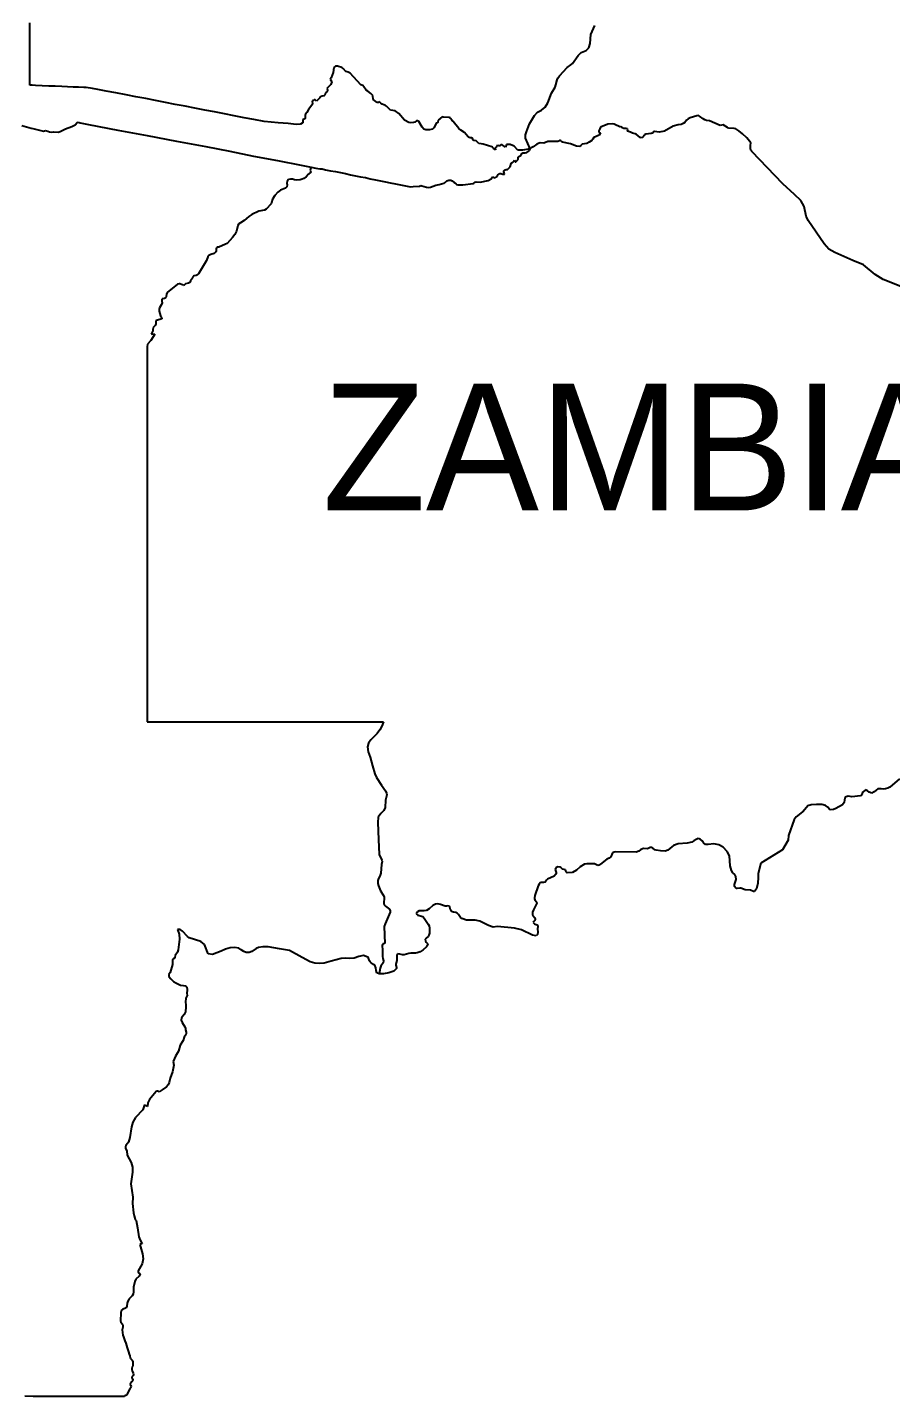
# Model space of a CAD drawing. Header units: metres. Extents: x 0 to 1325, y -1 to 773.
# Drawn here: x 739.62 to 766.83, y 413.27 to 456.41 of the extents above; entities that cross this region are included whole.
import ezdxf
from ezdxf.enums import TextEntityAlignment as Align

# ---------------------------------------------------------------- set-up
doc = ezdxf.new("R2010")
doc.units = ezdxf.units.M

msp = doc.modelspace()

# ---------------------------------------------------------------- linework, layer by layer
at = {"layer": 'SCORE'}
for points in [[(739.7, 456.408), (739.7, 456.558)], [(739.7, 456.248), (739.7, 456.408)], [(739.7, 456.098), (739.7, 456.248)], [(739.7, 455.938), (739.7, 456.098)], [(757.36, 455.908), (757.38, 456.188)], [(757.38, 456.188), (757.51, 456.468)], [(739.7, 455.778), (739.7, 455.938)], [(739.7, 455.628), (739.7, 455.778)], [(739.7, 455.468), (739.7, 455.628)], [(756.98, 455.528), (757.08, 455.618)], [(757.08, 455.618), (757.23, 455.688)], [(757.23, 455.688), (757.32, 455.768)], [(757.32, 455.768), (757.36, 455.908)], [(739.7, 455.318), (739.7, 455.468)], [(739.7, 455.158), (739.7, 455.318)], [(749.33, 455.188), (749.28, 455.148)], [(749.4, 455.188), (749.33, 455.188)], [(749.53, 455.148), (749.4, 455.188)], [(756.63, 455.148), (756.75, 455.228)], [(756.75, 455.228), (756.8, 455.278)], [(756.8, 455.278), (756.98, 455.528)], [(739.7, 455.008), (739.7, 455.158)], [(739.7, 454.848), (739.7, 455.008)], [(739.7, 454.698), (739.7, 454.848)], [(749.2, 454.828), (749.16, 454.778)], [(749.16, 454.778), (749.22, 454.698)], [(749.26, 454.988), (749.2, 454.828)], [(749.28, 455.148), (749.26, 454.988)], [(749.54, 455.138), (749.53, 455.148)], [(749.57, 455.118), (749.54, 455.138)], [(749.66, 455.018), (749.57, 455.118)], [(749.73, 454.998), (749.66, 455.018)], [(749.79, 454.968), (749.73, 454.998)], [(750.13, 454.598), (749.79, 454.968)], [(756.28, 454.598), (756.32, 454.758)], [(756.32, 454.758), (756.34, 454.818)], [(756.34, 454.818), (756.39, 454.888)], [(756.39, 454.888), (756.63, 455.148)], [(739.7, 454.588), (739.7, 454.698)], [(739.77, 454.588), (739.7, 454.588)], [(739.88, 454.578), (739.77, 454.588)], [(740.09, 454.568), (739.88, 454.578)], [(740.3, 454.558), (740.09, 454.568)], [(740.5, 454.558), (740.3, 454.558)], [(740.71, 454.548), (740.5, 454.558)], [(740.88, 454.538), (740.71, 454.548)], [(741.06, 454.528), (740.88, 454.538)], [(741.23, 454.528), (741.06, 454.528)], [(741.4, 454.518), (741.23, 454.528)], [(741.47, 454.518), (741.4, 454.518)], [(741.54, 454.508), (741.47, 454.518)], [(741.61, 454.498), (741.54, 454.508)], [(741.67, 454.488), (741.61, 454.498)], [(741.73, 454.478), (741.67, 454.488)], [(741.79, 454.468), (741.73, 454.478)], [(742.1, 454.408), (741.79, 454.468)], [(742.41, 454.348), (742.1, 454.408)], [(742.73, 454.288), (742.41, 454.348)], [(749.01, 454.318), (749, 454.278)], [(749.03, 454.358), (749.01, 454.318)], [(749.07, 454.388), (749.03, 454.358)], [(749.18, 454.618), (749.06, 454.488)], [(749.06, 454.488), (749.09, 454.428)], [(749.09, 454.428), (749.07, 454.388)], [(749.22, 454.698), (749.18, 454.618)], [(750.19, 454.578), (750.13, 454.598)], [(750.23, 454.538), (750.19, 454.578)], [(750.3, 454.438), (750.23, 454.538)], [(750.35, 454.398), (750.3, 454.438)], [(750.45, 454.328), (750.35, 454.398)], [(750.51, 454.268), (750.45, 454.328)], [(756.02, 454.038), (756.14, 454.338)], [(756.14, 454.338), (756.26, 454.528)], [(756.26, 454.528), (756.28, 454.598)], [(743.04, 454.228), (742.73, 454.288)], [(743.35, 454.168), (743.04, 454.228)], [(743.66, 454.108), (743.35, 454.168)], [(743.97, 454.048), (743.66, 454.108)], [(744.28, 453.988), (743.97, 454.048)], [(744.59, 453.928), (744.28, 453.988)], [(744.9, 453.868), (744.59, 453.928)], [(748.59, 453.958), (748.48, 453.828)], [(748.61, 453.998), (748.59, 453.958)], [(748.61, 454.098), (748.6, 454.078)], [(748.6, 454.078), (748.61, 454.018)], [(748.63, 454.108), (748.61, 454.098)], [(748.61, 454.018), (748.61, 453.998)], [(748.66, 454.128), (748.63, 454.108)], [(748.69, 454.128), (748.66, 454.128)], [(748.73, 454.088), (748.69, 454.128)], [(748.79, 454.138), (748.73, 454.088)], [(748.84, 454.198), (748.79, 454.138)], [(748.86, 454.228), (748.84, 454.198)], [(748.91, 454.248), (748.86, 454.228)], [(748.96, 454.258), (748.91, 454.248)], [(749, 454.278), (748.96, 454.258)], [(750.52, 454.138), (750.51, 454.268)], [(750.65, 454.048), (750.52, 454.138)], [(750.67, 454.048), (750.65, 454.048)], [(750.69, 454.048), (750.67, 454.048)], [(750.71, 454.058), (750.69, 454.048)], [(750.73, 454.068), (750.71, 454.058)], [(750.74, 454.048), (750.73, 454.068)], [(750.76, 454.028), (750.74, 454.048)], [(750.8, 453.998), (750.76, 454.028)], [(750.91, 453.948), (750.8, 453.998)], [(750.94, 453.928), (750.91, 453.948)], [(751.04, 453.828), (750.94, 453.928)], [(755.83, 453.808), (755.94, 453.898)], [(755.94, 453.898), (756.02, 454.038)], [(745.21, 453.808), (744.9, 453.868)], [(745.52, 453.748), (745.21, 453.808)], [(745.83, 453.688), (745.52, 453.748)], [(746.14, 453.628), (745.83, 453.688)], [(746.45, 453.568), (746.14, 453.628)], [(746.76, 453.508), (746.45, 453.568)], [(747.08, 453.448), (746.76, 453.508)], [(748.32, 453.518), (748.3, 453.488)], [(748.3, 453.488), (748.3, 453.438)], [(748.34, 453.518), (748.32, 453.518)], [(748.37, 453.528), (748.34, 453.518)], [(748.38, 453.538), (748.37, 453.528)], [(748.39, 453.678), (748.38, 453.658)], [(748.38, 453.658), (748.38, 453.628)], [(748.38, 453.628), (748.38, 453.538)], [(748.43, 453.728), (748.39, 453.678)], [(748.48, 453.828), (748.43, 453.728)], [(751.07, 453.808), (751.04, 453.828)], [(751.21, 453.788), (751.07, 453.808)], [(751.33, 453.698), (751.21, 453.788)], [(751.51, 453.488), (751.33, 453.698)], [(751.64, 453.418), (751.51, 453.488)], [(751.89, 453.468), (751.83, 453.428)], [(751.92, 453.468), (751.89, 453.468)], [(751.96, 453.448), (751.92, 453.468)], [(752.57, 453.488), (752.56, 453.428)], [(752.69, 453.598), (752.57, 453.488)], [(752.74, 453.588), (752.69, 453.598)], [(752.91, 453.578), (752.74, 453.588)], [(752.95, 453.568), (752.91, 453.578)], [(752.96, 453.538), (752.95, 453.568)], [(753.01, 453.478), (752.96, 453.538)], [(753.02, 453.458), (753.01, 453.478)], [(753.04, 453.448), (753.02, 453.458)], [(755.45, 453.378), (755.6, 453.638)], [(755.6, 453.638), (755.7, 453.738)], [(755.7, 453.738), (755.83, 453.808)], [(760.4, 453.488), (760.34, 453.418)], [(760.45, 453.528), (760.4, 453.488)], [(760.51, 453.558), (760.45, 453.528)], [(760.72, 453.628), (760.51, 453.558)], [(760.77, 453.638), (760.72, 453.628)], [(760.81, 453.618), (760.77, 453.638)], [(760.92, 453.528), (760.81, 453.618)], [(760.97, 453.498), (760.92, 453.528)], [(761.03, 453.478), (760.97, 453.498)], [(761.12, 453.468), (761.03, 453.478)], [(761.46, 453.318), (761.12, 453.468)], [(739.45, 453.318), (739.74, 453.238)], [(739.74, 453.238), (739.79, 453.228)], [(739.79, 453.228), (740.13, 453.138)], [(740.13, 453.138), (740.19, 453.168)], [(740.19, 453.168), (740.26, 453.148)], [(740.26, 453.148), (740.32, 453.118)], [(740.32, 453.118), (740.39, 453.108)], [(740.39, 453.108), (740.44, 453.118)], [(740.44, 453.118), (740.59, 453.108)], [(740.59, 453.108), (740.65, 453.128)], [(740.65, 453.128), (740.82, 453.218)], [(740.82, 453.218), (741.02, 453.288)], [(741.02, 453.288), (741.13, 453.338)], [(741.13, 453.338), (741.19, 453.418)], [(741.19, 453.418), (741.22, 453.428)], [(741.22, 453.428), (741.28, 453.408)], [(741.28, 453.408), (741.55, 453.358)], [(741.55, 453.358), (742.47, 453.178)], [(742.47, 453.178), (743.4, 453.008)], [(747.52, 453.408), (747.08, 453.448)], [(747.84, 453.388), (747.52, 453.408)], [(748.09, 453.358), (747.84, 453.388)], [(748.23, 453.368), (748.09, 453.358)], [(748.28, 453.398), (748.23, 453.368)], [(748.3, 453.408), (748.28, 453.398)], [(748.3, 453.438), (748.3, 453.408)], [(751.71, 453.408), (751.64, 453.418)], [(751.79, 453.418), (751.71, 453.408)], [(751.83, 453.428), (751.79, 453.418)], [(752.06, 453.268), (751.96, 453.448)], [(752.12, 453.208), (752.06, 453.268)], [(752.18, 453.188), (752.12, 453.208)], [(752.3, 453.188), (752.18, 453.188)], [(752.39, 453.208), (752.3, 453.188)], [(752.43, 453.248), (752.39, 453.208)], [(752.49, 453.368), (752.43, 453.248)], [(752.52, 453.398), (752.49, 453.368)], [(752.55, 453.408), (752.52, 453.398)], [(752.56, 453.428), (752.55, 453.408)], [(753.22, 453.228), (753.04, 453.448)], [(753.28, 453.178), (753.22, 453.228)], [(753.4, 453.098), (753.28, 453.178)], [(753.5, 452.978), (753.4, 453.098)], [(755.32, 453.028), (755.35, 453.118)], [(755.32, 452.918), (755.32, 453.028)], [(755.35, 453.118), (755.45, 453.378)], [(757.66, 453.218), (757.63, 453.158)], [(757.63, 453.158), (757.63, 453.108)], [(757.63, 453.108), (757.69, 453.088)], [(757.69, 453.088), (757.64, 453.018)], [(757.69, 453.268), (757.66, 453.218)], [(757.92, 453.368), (757.69, 453.268)], [(758.07, 453.378), (757.92, 453.368)], [(758.12, 453.368), (758.07, 453.378)], [(758.32, 453.268), (758.12, 453.368)], [(758.34, 453.288), (758.32, 453.268)], [(758.37, 453.248), (758.34, 453.288)], [(758.42, 453.228), (758.37, 453.248)], [(758.49, 453.228), (758.42, 453.228)], [(758.54, 453.218), (758.49, 453.228)], [(758.55, 453.198), (758.54, 453.218)], [(758.54, 453.148), (758.55, 453.198)], [(758.54, 453.138), (758.54, 453.148)], [(758.57, 453.128), (758.54, 453.138)], [(758.63, 453.108), (758.57, 453.128)], [(758.69, 453.078), (758.63, 453.108)], [(758.78, 453.058), (758.69, 453.078)], [(758.81, 453.048), (758.78, 453.058)], [(758.94, 452.948), (758.81, 453.048)], [(759.07, 453.028), (759.06, 453.008)], [(759.11, 453.048), (759.07, 453.028)], [(759.28, 453.068), (759.11, 453.048)], [(759.31, 453.078), (759.28, 453.068)], [(759.34, 453.098), (759.31, 453.078)], [(759.37, 453.128), (759.34, 453.098)], [(759.39, 453.128), (759.37, 453.128)], [(759.53, 453.108), (759.39, 453.128)], [(759.7, 453.138), (759.53, 453.108)], [(759.98, 453.298), (759.7, 453.138)], [(760.13, 453.338), (759.98, 453.298)], [(760.23, 453.358), (760.13, 453.338)], [(760.29, 453.388), (760.23, 453.358)], [(760.34, 453.418), (760.29, 453.388)], [(761.55, 453.338), (761.46, 453.318)], [(761.69, 453.258), (761.55, 453.338)], [(761.72, 453.238), (761.69, 453.258)], [(761.9, 453.228), (761.72, 453.238)], [(761.95, 453.218), (761.9, 453.228)], [(762.05, 453.158), (761.95, 453.218)], [(762.16, 453.058), (762.05, 453.158)], [(762.3, 452.928), (762.16, 453.058)], [(743.4, 453.008), (744.32, 452.828)], [(744.32, 452.828), (745.24, 452.658)], [(745.24, 452.658), (746, 452.508)], [(753.52, 452.958), (753.5, 452.978)], [(753.55, 452.948), (753.52, 452.958)], [(753.58, 452.928), (753.55, 452.948)], [(753.62, 452.928), (753.58, 452.928)], [(753.65, 452.918), (753.62, 452.928)], [(753.67, 452.858), (753.65, 452.918)], [(753.69, 452.848), (753.67, 452.858)], [(753.77, 452.838), (753.69, 452.848)], [(753.85, 452.758), (753.77, 452.838)], [(753.92, 452.748), (753.85, 452.758)], [(753.99, 452.738), (753.92, 452.748)], [(754.26, 452.648), (753.99, 452.738)], [(754.28, 452.638), (754.26, 452.648)], [(754.31, 452.608), (754.28, 452.638)], [(754.32, 452.588), (754.31, 452.608)], [(754.4, 452.638), (754.36, 452.618)], [(754.36, 452.618), (754.38, 452.558)], [(754.42, 452.678), (754.4, 452.638)], [(754.45, 452.688), (754.42, 452.678)], [(754.51, 452.668), (754.45, 452.688)], [(754.54, 452.708), (754.51, 452.668)], [(754.59, 452.708), (754.54, 452.708)], [(754.69, 452.638), (754.59, 452.708)], [(754.72, 452.718), (754.69, 452.638)], [(754.84, 452.718), (754.72, 452.718)], [(754.96, 452.668), (754.84, 452.718)], [(755.08, 452.548), (754.96, 452.668)], [(755.47, 452.588), (755.32, 452.918)], [(755.5, 452.618), (755.47, 452.588)], [(755.56, 452.648), (755.5, 452.618)], [(755.68, 452.738), (755.56, 452.648)], [(755.75, 452.768), (755.68, 452.738)], [(755.78, 452.778), (755.75, 452.768)], [(755.9, 452.768), (755.78, 452.778)], [(756.02, 452.818), (755.9, 452.768)], [(756.06, 452.818), (756.02, 452.818)], [(756.34, 452.818), (756.06, 452.818)], [(756.36, 452.828), (756.34, 452.818)], [(756.39, 452.848), (756.36, 452.828)], [(756.41, 452.848), (756.39, 452.848)], [(756.44, 452.838), (756.41, 452.848)], [(756.47, 452.808), (756.44, 452.838)], [(756.49, 452.798), (756.47, 452.808)], [(756.74, 452.748), (756.49, 452.798)], [(756.93, 452.668), (756.74, 452.748)], [(757.02, 452.658), (756.93, 452.668)], [(757.07, 452.688), (757.02, 452.658)], [(757.11, 452.728), (757.07, 452.688)], [(757.25, 452.758), (757.11, 452.728)], [(757.33, 452.798), (757.25, 452.758)], [(757.41, 452.848), (757.33, 452.798)], [(757.44, 452.888), (757.41, 452.848)], [(757.47, 452.948), (757.44, 452.888)], [(757.64, 453.018), (757.47, 452.948)], [(758.97, 452.928), (758.94, 452.948)], [(759.01, 452.938), (758.97, 452.928)], [(759.03, 452.968), (759.01, 452.938)], [(759.06, 453.008), (759.03, 452.968)], [(762.42, 452.778), (762.3, 452.928)], [(762.41, 452.688), (762.42, 452.778)], [(762.41, 452.588), (762.41, 452.688)], [(746, 452.508), (746.75, 452.358)], [(746.75, 452.358), (747.5, 452.218)], [(747.5, 452.218), (748.25, 452.068)], [(754.34, 452.568), (754.32, 452.588)], [(754.38, 452.558), (754.34, 452.568)], [(754.91, 452.158), (754.94, 452.178)], [(754.94, 452.178), (754.96, 452.198)], [(754.96, 452.198), (754.97, 452.228)], [(754.97, 452.228), (755, 452.178)], [(755, 452.178), (755.02, 452.178)], [(755.02, 452.178), (755.08, 452.238)], [(755.23, 452.548), (755.08, 452.548)], [(755.08, 452.238), (755.09, 452.258)], [(755.09, 452.328), (755.11, 452.348)], [(755.09, 452.308), (755.09, 452.328)], [(755.09, 452.258), (755.09, 452.308)], [(755.11, 452.348), (755.15, 452.368)], [(755.15, 452.368), (755.17, 452.378)], [(755.17, 452.378), (755.22, 452.448)], [(755.22, 452.448), (755.24, 452.458)], [(755.47, 452.588), (755.23, 452.548)], [(755.24, 452.458), (755.31, 452.458)], [(755.31, 452.458), (755.36, 452.468)], [(755.36, 452.468), (755.41, 452.498)], [(755.41, 452.498), (755.45, 452.538)], [(755.45, 452.538), (755.47, 452.588)], [(762.42, 452.548), (762.41, 452.588)], [(762.45, 452.498), (762.42, 452.548)], [(763.43, 451.488), (762.45, 452.498)], [(748.25, 452.068), (748.56, 452.008)], [(748.48, 451.788), (748.41, 451.708)], [(748.56, 451.858), (748.48, 451.788)], [(748.54, 451.958), (748.53, 451.908)], [(748.53, 451.908), (748.56, 451.858)], [(748.56, 452.008), (748.54, 451.958)], [(748.56, 452.008), (748.71, 451.978)], [(748.71, 451.978), (748.84, 451.958)], [(748.84, 451.958), (748.91, 451.958)], [(748.91, 451.958), (749.02, 451.928)], [(749.02, 451.928), (749.17, 451.898)], [(749.17, 451.898), (749.33, 451.868)], [(749.33, 451.868), (749.49, 451.838)], [(749.49, 451.838), (749.65, 451.808)], [(749.65, 451.808), (749.8, 451.768)], [(749.8, 451.768), (749.96, 451.738)], [(749.96, 451.738), (750.12, 451.708)], [(754.41, 451.708), (754.45, 451.768)], [(754.45, 451.768), (754.51, 451.808)], [(754.51, 451.808), (754.54, 451.808)], [(754.54, 451.808), (754.61, 451.788)], [(754.61, 451.788), (754.65, 451.778)], [(754.64, 451.888), (754.66, 451.918)], [(754.64, 451.858), (754.64, 451.888)], [(754.66, 451.798), (754.64, 451.858)], [(754.65, 451.778), (754.66, 451.798)], [(754.66, 451.918), (754.68, 451.928)], [(754.68, 451.928), (754.71, 451.938)], [(754.71, 451.938), (754.75, 451.938)], [(754.75, 451.938), (754.76, 451.948)], [(754.76, 451.948), (754.83, 452.008)], [(754.83, 452.008), (754.84, 452.018)], [(754.84, 452.018), (754.87, 452.128)], [(754.87, 452.128), (754.88, 452.148)], [(754.88, 452.148), (754.91, 452.158)], [(747.76, 451.348), (747.6, 451.288)], [(747.8, 451.388), (747.76, 451.348)], [(747.81, 451.568), (747.8, 451.508)], [(747.8, 451.508), (747.81, 451.448)], [(747.81, 451.448), (747.8, 451.388)], [(747.85, 451.618), (747.81, 451.568)], [(747.91, 451.628), (747.85, 451.618)], [(747.98, 451.628), (747.91, 451.628)], [(748.04, 451.608), (747.98, 451.628)], [(748.1, 451.598), (748.04, 451.608)], [(748.22, 451.608), (748.1, 451.598)], [(748.28, 451.628), (748.22, 451.608)], [(748.33, 451.648), (748.28, 451.628)], [(748.41, 451.708), (748.33, 451.648)], [(750.12, 451.708), (750.28, 451.678)], [(750.28, 451.678), (750.43, 451.638)], [(750.43, 451.638), (750.59, 451.608)], [(750.59, 451.608), (750.75, 451.578)], [(750.75, 451.578), (750.91, 451.548)], [(750.91, 451.548), (751.06, 451.518)], [(751.06, 451.518), (751.22, 451.478)], [(751.22, 451.478), (751.38, 451.448)], [(751.38, 451.448), (751.54, 451.418)], [(751.54, 451.418), (751.64, 451.398)], [(751.64, 451.398), (751.71, 451.388)], [(751.71, 451.388), (751.78, 451.398)], [(751.78, 451.398), (751.98, 451.408)], [(751.98, 451.408), (752.02, 451.428)], [(752.02, 451.428), (752.05, 451.418)], [(752.05, 451.418), (752.2, 451.378)], [(752.2, 451.378), (752.26, 451.368)], [(752.26, 451.368), (752.33, 451.378)], [(752.33, 451.378), (752.49, 451.438)], [(752.49, 451.438), (752.6, 451.458)], [(752.6, 451.458), (752.67, 451.488)], [(752.67, 451.488), (752.76, 451.508)], [(752.76, 451.508), (752.79, 451.528)], [(752.79, 451.528), (752.81, 451.548)], [(752.81, 451.548), (752.84, 451.578)], [(752.84, 451.578), (752.9, 451.598)], [(752.9, 451.598), (752.94, 451.598)], [(752.94, 451.598), (752.97, 451.598)], [(752.97, 451.598), (753.01, 451.578)], [(753.01, 451.578), (753.07, 451.528)], [(753.07, 451.528), (753.11, 451.508)], [(753.11, 451.508), (753.13, 451.488)], [(753.13, 451.488), (753.15, 451.458)], [(753.15, 451.458), (753.19, 451.448)], [(753.19, 451.448), (753.35, 451.448)], [(753.35, 451.448), (753.67, 451.498)], [(753.67, 451.498), (753.69, 451.508)], [(753.69, 451.508), (753.7, 451.518)], [(753.7, 451.518), (753.73, 451.538)], [(753.73, 451.538), (753.77, 451.548)], [(753.77, 451.548), (753.89, 451.538)], [(753.89, 451.538), (754.14, 451.588)], [(754.14, 451.588), (754.24, 451.638)], [(754.24, 451.638), (754.28, 451.708)], [(754.28, 451.708), (754.36, 451.668)], [(754.36, 451.668), (754.4, 451.698)], [(754.4, 451.698), (754.41, 451.708)], [(763.8, 451.148), (763.43, 451.488)], [(747.32, 450.898), (747.3, 450.858)], [(747.35, 450.998), (747.32, 450.898)], [(747.42, 451.118), (747.35, 450.998)], [(747.51, 451.218), (747.42, 451.118)], [(747.6, 451.288), (747.51, 451.218)], [(764, 450.958), (763.8, 451.148)], [(764.1, 450.768), (764, 450.958)], [(746.6, 450.458), (746.45, 450.328)], [(746.7, 450.518), (746.6, 450.458)], [(746.92, 450.618), (746.7, 450.518)], [(747.09, 450.658), (746.92, 450.618)], [(747.15, 450.688), (747.09, 450.658)], [(747.3, 450.858), (747.15, 450.688)], [(764.17, 450.468), (764.1, 450.768)], [(764.23, 450.328), (764.17, 450.468)], [(746.25, 450.168), (746.21, 449.988)], [(746.29, 450.218), (746.25, 450.168)], [(746.34, 450.258), (746.29, 450.218)], [(746.45, 450.328), (746.34, 450.258)], [(764.74, 449.588), (764.23, 450.328)], [(745.87, 449.578), (745.65, 449.488)], [(745.92, 449.608), (745.87, 449.578)], [(746.09, 449.788), (745.92, 449.608)], [(746.16, 449.888), (746.09, 449.788)], [(746.21, 449.988), (746.16, 449.888)], [(764.88, 449.428), (764.74, 449.588)], [(745.31, 449.178), (745.27, 449.068)], [(745.34, 449.228), (745.31, 449.178)], [(745.4, 449.258), (745.34, 449.228)], [(745.51, 449.288), (745.4, 449.258)], [(745.56, 449.338), (745.51, 449.288)], [(745.57, 449.368), (745.56, 449.338)], [(745.58, 449.468), (745.57, 449.438)], [(745.57, 449.438), (745.57, 449.368)], [(745.6, 449.488), (745.58, 449.468)], [(745.65, 449.488), (745.6, 449.488)], [(765.07, 449.318), (764.88, 449.428)], [(765.64, 449.068), (765.07, 449.318)], [(745.27, 449.068), (745.01, 448.648)], [(765.97, 448.928), (765.64, 449.068)], [(766.34, 448.628), (765.97, 448.928)], [(744.35, 448.318), (744.03, 448.058)], [(744.4, 448.328), (744.35, 448.318)], [(744.43, 448.328), (744.4, 448.328)], [(744.48, 448.308), (744.43, 448.328)], [(744.52, 448.298), (744.48, 448.308)], [(744.53, 448.288), (744.52, 448.298)], [(744.54, 448.278), (744.53, 448.288)], [(744.56, 448.288), (744.54, 448.278)], [(744.59, 448.318), (744.56, 448.288)], [(744.6, 448.328), (744.59, 448.318)], [(744.7, 448.348), (744.6, 448.328)], [(744.74, 448.378), (744.7, 448.348)], [(744.76, 448.428), (744.74, 448.378)], [(744.82, 448.508), (744.76, 448.428)], [(744.84, 448.558), (744.82, 448.508)], [(744.86, 448.578), (744.84, 448.558)], [(744.88, 448.588), (744.86, 448.578)], [(744.94, 448.598), (744.88, 448.588)], [(744.98, 448.618), (744.94, 448.598)], [(745.01, 448.648), (744.98, 448.618)], [(766.59, 448.468), (766.34, 448.628)], [(767.92, 447.948), (766.59, 448.468)], [(743.87, 447.858), (743.86, 447.828)], [(743.94, 447.868), (743.87, 447.858)], [(743.98, 447.888), (743.94, 447.868)], [(744, 447.938), (743.98, 447.888)], [(744.01, 448.008), (744, 447.938)], [(744.03, 448.058), (744.01, 448.008)], [(743.78, 447.578), (743.77, 447.528)], [(743.77, 447.528), (743.77, 447.468)], [(743.77, 447.468), (743.79, 447.398)], [(743.85, 447.678), (743.78, 447.578)], [(743.87, 447.738), (743.85, 447.678)], [(743.86, 447.828), (743.86, 447.788)], [(743.86, 447.788), (743.87, 447.738)], [(743.65, 447.018), (743.61, 446.978)], [(743.66, 447.038), (743.65, 447.018)], [(743.67, 447.068), (743.66, 447.038)], [(743.68, 447.178), (743.67, 447.158)], [(743.67, 447.158), (743.67, 447.068)], [(743.8, 447.208), (743.68, 447.178)], [(743.79, 447.398), (743.82, 447.328)], [(743.86, 447.228), (743.8, 447.208)], [(743.82, 447.328), (743.85, 447.278)], [(743.85, 447.278), (743.86, 447.228)], [(743.64, 446.748), (743.51, 446.548)], [(743.55, 446.808), (743.52, 446.748)], [(743.52, 446.748), (743.55, 446.758)], [(743.57, 446.848), (743.55, 446.808)], [(743.55, 446.758), (743.64, 446.748)], [(743.59, 446.958), (743.57, 446.898)], [(743.57, 446.898), (743.57, 446.848)], [(743.61, 446.978), (743.59, 446.958)], [(743.41, 446.428), (743.4, 446.348)], [(743.4, 446.348), (743.4, 446.278)], [(743.4, 446.278), (743.4, 446.058)], [(743.51, 446.548), (743.41, 446.428)], [(743.4, 446.058), (743.4, 445.818)], [(743.4, 445.818), (743.4, 445.808)], [(743.4, 445.808), (743.4, 445.638)], [(743.4, 445.638), (743.4, 445.248)], [(743.4, 445.248), (743.4, 444.868)], [(743.4, 444.868), (743.4, 444.478)], [(743.4, 444.478), (743.4, 444.098)], [(743.4, 444.098), (743.4, 443.928)], [(743.4, 443.928), (743.4, 443.818)], [(743.4, 443.818), (743.4, 443.738)], [(743.4, 443.738), (743.4, 443.588)], [(743.4, 443.588), (743.4, 443.018)], [(743.4, 443.018), (743.4, 442.448)], [(743.4, 442.448), (743.4, 441.878)], [(743.4, 441.878), (743.4, 441.318)], [(743.4, 441.318), (743.4, 440.748)], [(743.4, 440.748), (743.4, 440.178)], [(743.4, 440.178), (743.4, 439.618)], [(743.4, 439.618), (743.4, 439.048)], [(743.4, 439.048), (743.4, 438.488)], [(743.4, 438.488), (743.4, 437.918)], [(743.4, 437.918), (743.4, 437.358)], [(743.4, 437.358), (743.4, 437.128)], [(743.4, 437.128), (743.4, 436.788)], [(743.4, 436.788), (743.4, 436.228)], [(743.4, 436.228), (743.4, 435.658)], [(743.4, 435.658), (743.4, 435.098)], [(743.4, 435.098), (743.4, 434.528)], [(743.4, 434.528), (743.86, 434.528)], [(743.86, 434.528), (744.31, 434.528)], [(744.31, 434.528), (744.77, 434.528)], [(744.77, 434.528), (745.23, 434.528)], [(745.23, 434.528), (745.69, 434.528)], [(745.69, 434.528), (746.14, 434.528)], [(746.14, 434.528), (746.6, 434.528)], [(746.6, 434.528), (747.06, 434.528)], [(747.06, 434.528), (747.51, 434.528)], [(747.51, 434.528), (747.97, 434.528)], [(747.97, 434.528), (748.43, 434.528)], [(748.43, 434.528), (748.89, 434.528)], [(748.89, 434.528), (749.34, 434.528)], [(749.34, 434.528), (749.8, 434.528)], [(749.8, 434.528), (750.26, 434.528)], [(750.26, 434.528), (750.72, 434.528)], [(750.72, 434.528), (750.84, 434.528)], [(750.84, 434.528), (750.79, 434.398)], [(750.65, 434.168), (750.45, 433.968)], [(750.73, 434.278), (750.65, 434.168)], [(750.79, 434.398), (750.73, 434.278)], [(750.37, 433.858), (750.34, 433.738)], [(750.34, 433.738), (750.36, 433.588)], [(750.45, 433.968), (750.37, 433.858)], [(750.36, 433.588), (750.43, 433.418)], [(750.43, 433.418), (750.5, 433.148)], [(750.5, 433.148), (750.57, 432.888)], [(750.57, 432.888), (750.62, 432.778)], [(750.62, 432.778), (750.78, 432.538)], [(750.78, 432.538), (750.91, 432.358)], [(750.91, 432.358), (750.94, 432.288)], [(765.95, 432.318), (765.93, 432.288)], [(766.04, 432.388), (765.95, 432.318)], [(766.09, 432.368), (766.04, 432.388)], [(766.15, 432.318), (766.09, 432.368)], [(766.24, 432.288), (766.15, 432.318)], [(766.31, 432.328), (766.24, 432.288)], [(766.37, 432.378), (766.31, 432.328)], [(766.43, 432.418), (766.37, 432.378)], [(766.53, 432.418), (766.43, 432.418)], [(766.6, 432.408), (766.53, 432.418)], [(766.67, 432.418), (766.6, 432.408)], [(766.74, 432.438), (766.67, 432.418)], [(766.81, 432.468), (766.74, 432.438)], [(767.11, 432.738), (766.81, 432.468)], [(750.91, 432.058), (750.9, 431.828)], [(750.95, 432.228), (750.91, 432.058)], [(750.94, 432.288), (750.95, 432.228)], [(764.22, 431.888), (764.07, 431.708)], [(764.33, 431.918), (764.22, 431.888)], [(764.49, 431.928), (764.33, 431.918)], [(764.66, 431.928), (764.49, 431.928)], [(764.78, 431.898), (764.66, 431.928)], [(764.85, 431.838), (764.78, 431.898)], [(765.31, 431.918), (765.1, 431.798)], [(765.37, 431.988), (765.31, 431.918)], [(765.38, 432.078), (765.37, 431.988)], [(765.4, 432.158), (765.38, 432.078)], [(765.49, 432.188), (765.4, 432.158)], [(765.55, 432.178), (765.49, 432.188)], [(765.61, 432.168), (765.55, 432.178)], [(765.88, 432.198), (765.61, 432.168)], [(765.91, 432.218), (765.88, 432.198)], [(765.93, 432.248), (765.91, 432.218)], [(765.93, 432.288), (765.93, 432.248)], [(750.68, 431.528), (750.67, 431.358)], [(750.76, 431.638), (750.68, 431.528)], [(750.86, 431.738), (750.76, 431.638)], [(750.9, 431.828), (750.86, 431.738)], [(763.79, 431.458), (763.61, 430.948)], [(763.85, 431.538), (763.79, 431.458)], [(764.05, 431.698), (763.85, 431.538)], [(764.07, 431.708), (764.05, 431.698)], [(764.89, 431.788), (764.85, 431.838)], [(764.94, 431.758), (764.89, 431.788)], [(765.03, 431.768), (764.94, 431.758)], [(765.1, 431.798), (765.03, 431.768)], [(750.67, 431.358), (750.69, 430.828)], [(750.69, 430.828), (750.71, 430.348)], [(759.93, 430.588), (759.87, 430.538)], [(759.99, 430.638), (759.93, 430.588)], [(760.13, 430.688), (759.99, 430.638)], [(760.42, 430.708), (760.13, 430.688)], [(760.56, 430.738), (760.42, 430.708)], [(760.63, 430.778), (760.56, 430.738)], [(760.7, 430.828), (760.63, 430.778)], [(760.76, 430.858), (760.7, 430.828)], [(760.83, 430.838), (760.76, 430.858)], [(760.89, 430.778), (760.83, 430.838)], [(760.93, 430.718), (760.89, 430.778)], [(760.99, 430.668), (760.93, 430.718)], [(761.08, 430.668), (760.99, 430.668)], [(761.26, 430.688), (761.08, 430.668)], [(761.41, 430.658), (761.26, 430.688)], [(761.55, 430.578), (761.41, 430.658)], [(763.6, 430.798), (763.42, 430.498)], [(763.61, 430.948), (763.6, 430.798)], [(750.71, 430.348), (750.79, 430.168)], [(750.79, 430.168), (750.8, 430.128)], [(757.88, 430.208), (757.68, 430.048)], [(757.96, 430.238), (757.88, 430.208)], [(758.01, 430.278), (757.96, 430.238)], [(758.06, 430.398), (758.01, 430.278)], [(758.12, 430.428), (758.06, 430.398)], [(758.17, 430.438), (758.12, 430.428)], [(758.81, 430.428), (758.17, 430.438)], [(758.89, 430.458), (758.81, 430.428)], [(758.96, 430.508), (758.89, 430.458)], [(759.04, 430.538), (758.96, 430.508)], [(759.17, 430.528), (759.04, 430.538)], [(759.25, 430.568), (759.17, 430.528)], [(759.29, 430.568), (759.25, 430.568)], [(759.33, 430.548), (759.29, 430.568)], [(759.4, 430.498), (759.33, 430.548)], [(759.44, 430.488), (759.4, 430.498)], [(759.58, 430.468), (759.44, 430.488)], [(759.72, 430.458), (759.58, 430.468)], [(759.81, 430.488), (759.72, 430.458)], [(759.87, 430.538), (759.81, 430.488)], [(761.68, 430.448), (761.55, 430.578)], [(761.75, 430.308), (761.68, 430.448)], [(761.77, 429.998), (761.75, 430.308)], [(763.42, 430.498), (762.74, 430.078)], [(750.76, 429.758), (750.73, 429.668)], [(750.78, 430.038), (750.76, 429.758)], [(750.8, 430.128), (750.78, 430.038)], [(756.28, 429.728), (756.22, 429.668)], [(756.28, 429.928), (756.26, 429.878)], [(756.26, 429.878), (756.29, 429.788)], [(756.34, 429.958), (756.28, 429.928)], [(756.29, 429.748), (756.28, 429.728)], [(756.29, 429.788), (756.29, 429.768)], [(756.29, 429.768), (756.29, 429.748)], [(756.41, 429.948), (756.34, 429.958)], [(756.44, 429.938), (756.41, 429.948)], [(756.47, 429.908), (756.44, 429.938)], [(756.49, 429.888), (756.47, 429.908)], [(756.54, 429.878), (756.49, 429.888)], [(756.58, 429.868), (756.54, 429.878)], [(756.59, 429.838), (756.58, 429.868)], [(756.6, 429.798), (756.59, 429.838)], [(756.63, 429.768), (756.6, 429.798)], [(756.8, 429.778), (756.63, 429.768)], [(756.93, 429.858), (756.8, 429.778)], [(757.04, 429.958), (756.93, 429.858)], [(757.18, 430.048), (757.04, 429.958)], [(757.25, 430.058), (757.18, 430.048)], [(757.46, 430.058), (757.25, 430.058)], [(757.5, 430.058), (757.46, 430.058)], [(757.58, 430.018), (757.5, 430.058)], [(757.6, 430.008), (757.58, 430.018)], [(757.64, 430.018), (757.6, 430.008)], [(757.66, 430.028), (757.64, 430.018)], [(757.68, 430.048), (757.66, 430.028)], [(761.81, 429.848), (761.77, 429.998)], [(761.86, 429.768), (761.81, 429.848)], [(761.92, 429.718), (761.86, 429.768)], [(762.74, 430.078), (762.65, 429.748)], [(762.65, 429.748), (762.66, 429.628)], [(750.69, 429.598), (750.67, 429.528)], [(750.67, 429.528), (750.67, 429.438)], [(750.67, 429.438), (750.69, 429.358)], [(750.73, 429.668), (750.69, 429.598)], [(750.69, 429.358), (750.75, 429.208)], [(755.72, 429.358), (755.62, 429.058)], [(755.75, 429.418), (755.72, 429.358)], [(755.78, 429.458), (755.75, 429.418)], [(755.81, 429.468), (755.78, 429.458)], [(755.84, 429.468), (755.81, 429.468)], [(755.89, 429.468), (755.84, 429.468)], [(755.94, 429.478), (755.89, 429.468)], [(755.96, 429.508), (755.94, 429.478)], [(755.98, 429.538), (755.96, 429.508)], [(756.01, 429.568), (755.98, 429.538)], [(756.22, 429.668), (756.01, 429.568)], [(761.91, 429.408), (761.96, 429.558)], [(761.91, 429.338), (761.91, 429.408)], [(761.96, 429.278), (761.91, 429.338)], [(761.95, 429.658), (761.92, 429.718)], [(761.96, 429.558), (761.95, 429.658)], [(762.64, 429.448), (762.6, 429.268)], [(762.66, 429.628), (762.64, 429.448)], [(750.75, 429.208), (750.85, 429.058)], [(750.85, 429.058), (750.87, 429.008)], [(750.87, 428.948), (750.86, 428.858)], [(750.87, 429.008), (750.87, 428.948)], [(755.62, 429.058), (755.61, 428.988)], [(755.61, 428.988), (755.61, 428.958)], [(755.61, 428.958), (755.62, 428.918)], [(755.62, 428.918), (755.67, 428.858)], [(761.99, 429.278), (761.96, 429.278)], [(762.08, 429.288), (761.99, 429.278)], [(762.11, 429.288), (762.08, 429.288)], [(762.25, 429.238), (762.11, 429.288)], [(762.41, 429.228), (762.25, 429.238)], [(762.51, 429.188), (762.41, 429.228)], [(762.54, 429.188), (762.51, 429.188)], [(762.6, 429.268), (762.54, 429.188)], [(750.86, 428.858), (750.86, 428.818)], [(750.86, 428.818), (750.87, 428.768)], [(750.87, 428.768), (750.91, 428.718)], [(751.06, 428.528), (750.9, 428.168)], [(750.91, 428.718), (751.03, 428.628)], [(751.03, 428.628), (751.06, 428.578)], [(751.06, 428.578), (751.06, 428.528)], [(751.92, 428.548), (751.88, 428.478)], [(751.88, 428.478), (751.93, 428.438)], [(751.97, 428.578), (751.92, 428.548)], [(751.93, 428.438), (752.08, 428.398)], [(752.13, 428.578), (751.97, 428.578)], [(752.2, 428.588), (752.13, 428.578)], [(752.28, 428.638), (752.2, 428.588)], [(752.4, 428.748), (752.28, 428.638)], [(752.48, 428.788), (752.4, 428.748)], [(752.56, 428.798), (752.48, 428.788)], [(752.64, 428.778), (752.56, 428.798)], [(752.79, 428.718), (752.64, 428.778)], [(752.83, 428.718), (752.79, 428.718)], [(752.87, 428.728), (752.83, 428.718)], [(752.91, 428.718), (752.87, 428.728)], [(752.94, 428.688), (752.91, 428.718)], [(752.95, 428.648), (752.94, 428.688)], [(752.96, 428.608), (752.95, 428.648)], [(752.98, 428.578), (752.96, 428.608)], [(753.02, 428.548), (752.98, 428.578)], [(753.05, 428.538), (753.02, 428.548)], [(753.13, 428.518), (753.05, 428.538)], [(753.17, 428.498), (753.13, 428.518)], [(753.21, 428.458), (753.17, 428.498)], [(753.27, 428.368), (753.21, 428.458)], [(755.57, 428.608), (755.54, 428.538)], [(755.54, 428.538), (755.54, 428.448)], [(755.54, 428.448), (755.57, 428.408)], [(755.65, 428.758), (755.57, 428.608)], [(755.68, 428.818), (755.65, 428.758)], [(755.67, 428.858), (755.68, 428.818)], [(750.9, 428.168), (750.87, 428.078)], [(750.87, 428.078), (750.89, 427.548)], [(752.08, 428.398), (752.13, 428.348)], [(752.13, 428.348), (752.25, 428.158)], [(752.25, 428.158), (752.28, 428.098)], [(752.28, 428.098), (752.29, 428.028)], [(752.29, 428.028), (752.3, 427.948)], [(753.31, 428.338), (753.27, 428.368)], [(753.46, 428.278), (753.31, 428.338)], [(753.73, 428.278), (753.46, 428.278)], [(753.88, 428.248), (753.73, 428.278)], [(754.15, 428.108), (753.88, 428.248)], [(754.3, 428.058), (754.15, 428.108)], [(754.44, 428.078), (754.3, 428.058)], [(754.97, 428.028), (754.44, 428.078)], [(755.19, 427.978), (754.97, 428.028)], [(755.58, 428.238), (755.56, 428.208)], [(755.56, 428.208), (755.6, 428.168)], [(755.57, 428.408), (755.61, 428.368)], [(755.62, 428.268), (755.58, 428.238)], [(755.6, 428.168), (755.68, 428.138)], [(755.61, 428.368), (755.64, 428.298)], [(755.64, 428.298), (755.62, 428.268)], [(755.68, 428.138), (755.71, 428.118)], [(755.71, 428.078), (755.7, 428.008)], [(755.7, 428.008), (755.71, 427.908)], [(755.71, 428.118), (755.71, 428.078)], [(744.44, 427.988), (744.35, 427.988)], [(744.35, 427.988), (744.4, 427.838)], [(744.41, 427.678), (744.37, 427.348)], [(744.4, 427.838), (744.41, 427.678)], [(744.51, 427.938), (744.44, 427.988)], [(744.67, 427.768), (744.51, 427.938)], [(744.72, 427.728), (744.67, 427.768)], [(745.09, 427.608), (744.72, 427.728)], [(745.2, 427.518), (745.09, 427.608)], [(752.19, 427.718), (752.16, 427.678)], [(752.16, 427.678), (752.17, 427.618)], [(752.17, 427.618), (752.19, 427.588)], [(752.25, 427.768), (752.19, 427.718)], [(752.19, 427.588), (752.23, 427.548)], [(752.27, 427.808), (752.25, 427.768)], [(752.29, 427.868), (752.27, 427.808)], [(752.3, 427.948), (752.29, 427.868)], [(755.54, 427.808), (755.19, 427.978)], [(755.66, 427.788), (755.54, 427.808)], [(755.7, 427.828), (755.66, 427.788)], [(755.71, 427.908), (755.7, 427.828)], [(744.28, 427.168), (744.27, 427.108)], [(744.35, 427.278), (744.28, 427.168)], [(744.37, 427.348), (744.35, 427.278)], [(745.32, 427.218), (745.2, 427.518)], [(745.45, 427.198), (745.32, 427.218)], [(745.73, 427.308), (745.45, 427.198)], [(745.87, 427.368), (745.73, 427.308)], [(746.01, 427.408), (745.87, 427.368)], [(746.15, 427.418), (746.01, 427.408)], [(746.28, 427.398), (746.15, 427.418)], [(746.36, 427.348), (746.28, 427.398)], [(746.44, 427.298), (746.36, 427.348)], [(746.52, 427.258), (746.44, 427.298)], [(746.61, 427.258), (746.52, 427.258)], [(746.69, 427.298), (746.61, 427.258)], [(746.83, 427.388), (746.69, 427.298)], [(746.9, 427.418), (746.83, 427.388)], [(747.04, 427.438), (746.9, 427.418)], [(747.21, 427.438), (747.04, 427.438)], [(747.57, 427.378), (747.21, 427.438)], [(747.88, 427.328), (747.57, 427.378)], [(748.28, 427.108), (747.88, 427.328)], [(750.07, 427.138), (749.92, 427.088)], [(750.22, 427.168), (750.07, 427.138)], [(750.35, 427.118), (750.22, 427.168)], [(750.82, 427.538), (750.8, 427.488)], [(750.8, 427.488), (750.81, 427.338)], [(750.81, 427.338), (750.81, 427.138)], [(750.81, 427.138), (750.82, 427.068)], [(750.89, 427.548), (750.82, 427.538)], [(751.29, 427.218), (751.27, 427.178)], [(751.27, 427.178), (751.27, 427.048)], [(751.36, 427.208), (751.29, 427.218)], [(751.44, 427.188), (751.36, 427.208)], [(751.5, 427.188), (751.44, 427.188)], [(751.64, 427.228), (751.5, 427.188)], [(751.71, 427.238), (751.64, 427.228)], [(751.85, 427.238), (751.71, 427.238)], [(751.91, 427.248), (751.85, 427.238)], [(752, 427.288), (751.91, 427.248)], [(752.1, 427.348), (752, 427.288)], [(752.2, 427.438), (752.1, 427.348)], [(752.24, 427.508), (752.2, 427.438)], [(752.23, 427.548), (752.24, 427.508)], [(744.19, 426.888), (744.12, 426.628)], [(744.21, 427.048), (744.19, 427.028)], [(744.19, 427.028), (744.19, 426.888)], [(744.26, 427.088), (744.21, 427.048)], [(744.27, 427.108), (744.26, 427.088)], [(748.53, 426.968), (748.28, 427.108)], [(748.68, 426.928), (748.53, 426.968)], [(748.83, 426.918), (748.68, 426.928)], [(748.97, 426.928), (748.83, 426.918)], [(749.2, 426.988), (748.97, 426.928)], [(749.51, 427.078), (749.2, 426.988)], [(749.64, 427.088), (749.51, 427.078)], [(749.78, 427.078), (749.64, 427.088)], [(749.92, 427.088), (749.78, 427.078)], [(750.37, 427.088), (750.35, 427.118)], [(750.4, 426.998), (750.37, 427.088)], [(750.42, 426.968), (750.4, 426.998)], [(750.46, 426.938), (750.42, 426.968)], [(750.53, 426.888), (750.46, 426.938)], [(750.57, 426.858), (750.53, 426.888)], [(750.6, 426.778), (750.57, 426.858)], [(750.61, 426.698), (750.6, 426.778)], [(750.74, 426.768), (750.71, 426.588)], [(750.76, 426.828), (750.74, 426.768)], [(750.83, 426.938), (750.76, 426.828)], [(750.82, 427.068), (750.85, 426.998)], [(750.85, 426.998), (750.83, 426.938)], [(751.25, 426.758), (751.17, 426.678)], [(751.24, 426.938), (751.23, 426.888)], [(751.23, 426.888), (751.23, 426.858)], [(751.23, 426.858), (751.25, 426.788)], [(751.27, 427.008), (751.24, 426.938)], [(751.25, 426.788), (751.25, 426.758)], [(751.27, 427.048), (751.27, 427.008)], [(744.12, 426.628), (744.08, 426.568)], [(744.08, 426.568), (744.08, 426.508)], [(744.08, 426.508), (744.14, 426.428)], [(744.14, 426.428), (744.23, 426.348)], [(744.23, 426.348), (744.3, 426.308)], [(744.3, 426.308), (744.45, 426.238)], [(750.64, 426.618), (750.61, 426.698)], [(750.71, 426.588), (750.64, 426.618)], [(750.84, 426.588), (750.71, 426.588)], [(751.01, 426.618), (750.84, 426.588)], [(751.17, 426.678), (751.01, 426.618)], [(744.45, 426.238), (744.54, 426.218)], [(744.54, 426.218), (744.61, 426.208)], [(744.61, 426.208), (744.65, 426.168)], [(744.67, 425.928), (744.61, 425.828)], [(744.65, 426.168), (744.66, 426.098)], [(744.66, 426.098), (744.65, 425.958)], [(744.65, 425.958), (744.65, 425.948)], [(744.65, 425.948), (744.67, 425.928)], [(744.61, 425.828), (744.6, 425.698)], [(744.6, 425.698), (744.61, 425.618)], [(744.61, 425.548), (744.6, 425.388)], [(744.61, 425.618), (744.61, 425.548)], [(744.48, 425.208), (744.47, 425.128)], [(744.47, 425.128), (744.5, 425.058)], [(744.52, 425.258), (744.48, 425.208)], [(744.5, 425.058), (744.58, 424.918)], [(744.56, 425.308), (744.52, 425.258)], [(744.6, 425.388), (744.56, 425.308)], [(744.56, 424.598), (744.53, 424.488)], [(744.61, 424.668), (744.56, 424.598)], [(744.58, 424.918), (744.6, 424.868)], [(744.6, 424.868), (744.6, 424.828)], [(744.6, 424.828), (744.62, 424.748)], [(744.63, 424.708), (744.61, 424.668)], [(744.62, 424.748), (744.63, 424.708)], [(744.38, 424.158), (744.29, 423.998)], [(744.44, 424.338), (744.38, 424.158)], [(744.53, 424.488), (744.44, 424.338)], [(744.29, 423.998), (744.22, 423.828)], [(744.22, 423.828), (744.24, 423.708)], [(744.24, 423.708), (744.23, 423.658)], [(744.12, 423.298), (744.09, 423.168)], [(744.19, 423.498), (744.12, 423.298)], [(744.23, 423.658), (744.19, 423.498)], [(743.68, 422.878), (743.47, 422.628)], [(743.71, 422.898), (743.68, 422.878)], [(743.74, 422.888), (743.71, 422.898)], [(743.77, 422.858), (743.74, 422.888)], [(743.81, 422.888), (743.77, 422.858)], [(743.87, 422.938), (743.81, 422.888)], [(744.01, 423.028), (743.87, 422.938)], [(744.06, 423.088), (744.01, 423.028)], [(744.09, 423.168), (744.06, 423.088)], [(743.31, 422.458), (743.26, 422.308)], [(743.34, 422.438), (743.31, 422.458)], [(743.39, 422.418), (743.34, 422.438)], [(743.41, 422.408), (743.39, 422.418)], [(743.42, 422.528), (743.41, 422.408)], [(743.47, 422.628), (743.42, 422.528)], [(743.03, 422.068), (742.94, 421.918)], [(743.26, 422.308), (743.03, 422.068)], [(742.9, 421.768), (742.85, 421.438)], [(742.94, 421.918), (742.9, 421.768)], [(742.72, 421.178), (742.71, 421.138)], [(742.71, 421.138), (742.71, 421.088)], [(742.78, 421.248), (742.72, 421.178)], [(742.81, 421.288), (742.78, 421.248)], [(742.85, 421.438), (742.81, 421.288)], [(742.71, 421.088), (742.75, 421.008)], [(742.75, 421.008), (742.77, 420.878)], [(742.77, 420.878), (742.89, 420.648)], [(742.93, 420.338), (742.88, 419.968)], [(742.89, 420.648), (742.93, 420.498)], [(742.93, 420.498), (742.93, 420.338)], [(742.88, 419.968), (742.94, 419.548)], [(742.94, 419.548), (742.93, 419.348)], [(742.93, 419.348), (742.96, 419.058)], [(742.96, 419.058), (742.99, 418.968)], [(742.99, 418.968), (743.02, 418.848)], [(743.02, 418.848), (743.05, 418.818)], [(743.05, 418.818), (743.09, 418.588)], [(743.09, 418.588), (743.13, 418.308)], [(743.13, 418.308), (743.17, 418.198)], [(743.17, 418.198), (743.24, 418.078)], [(743.21, 418.078), (743.19, 418.068)], [(743.24, 418.078), (743.21, 418.078)], [(743.18, 418.068), (743.16, 418.058)], [(743.16, 418.058), (743.25, 417.768)], [(743.19, 418.068), (743.18, 418.068)], [(743.25, 417.768), (743.27, 417.608)], [(743.15, 417.308), (743.1, 417.208)], [(743.24, 417.448), (743.15, 417.308)], [(743.27, 417.608), (743.24, 417.448)], [(743.01, 416.898), (742.97, 416.718)], [(743.04, 416.968), (743.01, 416.898)], [(743.14, 417.068), (743.04, 416.968)], [(743.1, 417.208), (743.12, 417.168)], [(743.12, 417.168), (743.15, 417.158)], [(743.18, 417.138), (743.14, 417.068)], [(743.15, 417.158), (743.18, 417.138)], [(742.92, 416.448), (742.83, 416.348)], [(742.95, 416.498), (742.92, 416.448)], [(742.96, 416.568), (742.95, 416.498)], [(742.97, 416.718), (742.96, 416.568)], [(742.58, 415.978), (742.57, 415.908)], [(742.62, 416.008), (742.58, 415.978)], [(742.73, 416.068), (742.62, 416.008)], [(742.76, 416.118), (742.73, 416.068)], [(742.77, 416.208), (742.76, 416.118)], [(742.79, 416.278), (742.77, 416.208)], [(742.83, 416.348), (742.79, 416.278)], [(742.57, 415.908), (742.56, 415.658)], [(742.56, 415.658), (742.57, 415.618)], [(742.57, 415.618), (742.62, 415.548)], [(742.62, 415.548), (742.63, 415.508)], [(742.63, 415.508), (742.63, 415.458)], [(742.63, 415.458), (742.61, 415.368)], [(742.61, 415.368), (742.63, 415.208)], [(742.63, 415.208), (742.65, 415.148)], [(742.65, 415.148), (742.69, 415.028)], [(742.69, 415.028), (742.72, 414.948)], [(742.72, 414.948), (742.77, 414.808)], [(742.77, 414.808), (742.81, 414.678)], [(742.81, 414.678), (742.83, 414.608)], [(742.83, 414.608), (742.85, 414.558)], [(742.85, 414.558), (742.86, 414.488)], [(742.86, 414.488), (742.87, 414.468)], [(742.87, 414.468), (742.92, 414.418)], [(742.93, 414.208), (742.91, 414.188)], [(742.92, 414.418), (742.94, 414.388)], [(742.94, 414.248), (742.93, 414.208)], [(742.94, 414.388), (742.94, 414.248)], [(742.91, 414.188), (742.91, 414.168)], [(742.91, 414.168), (742.91, 414.118)], [(742.91, 414.118), (742.92, 414.078)], [(742.92, 413.898), (742.91, 413.878)], [(742.91, 413.878), (742.91, 413.858)], [(742.91, 413.858), (742.93, 413.828)], [(742.92, 414.078), (742.95, 414.008)], [(742.95, 413.938), (742.92, 413.898)], [(742.93, 413.828), (742.94, 413.808)], [(742.94, 413.808), (742.93, 413.758)], [(742.95, 414.008), (742.96, 413.958)], [(742.96, 413.958), (742.95, 413.938)], [(742.77, 413.348), (742.75, 413.328)], [(742.85, 413.528), (742.77, 413.348)], [(742.87, 413.548), (742.85, 413.528)], [(742.88, 413.708), (742.86, 413.668)], [(742.86, 413.668), (742.86, 413.648)], [(742.86, 413.648), (742.88, 413.618)], [(742.89, 413.588), (742.87, 413.548)], [(742.9, 413.728), (742.88, 413.708)], [(742.88, 413.618), (742.89, 413.588)], [(742.93, 413.758), (742.9, 413.728)], [(739.8, 413.268), (739.54, 413.278)], [(740.07, 413.268), (739.8, 413.268)], [(740.34, 413.268), (740.07, 413.268)], [(740.61, 413.268), (740.34, 413.268)], [(740.87, 413.268), (740.61, 413.268)], [(741.14, 413.268), (740.87, 413.268)], [(741.41, 413.268), (741.14, 413.268)], [(741.68, 413.268), (741.41, 413.268)], [(741.95, 413.268), (741.68, 413.268)], [(742.21, 413.268), (741.95, 413.268)], [(742.48, 413.268), (742.21, 413.268)], [(742.61, 413.268), (742.48, 413.268)], [(742.68, 413.268), (742.61, 413.268)], [(742.69, 413.298), (742.68, 413.278)], [(742.68, 413.278), (742.68, 413.268)], [(742.72, 413.308), (742.69, 413.298)], [(742.75, 413.328), (742.72, 413.308)]]:
    msp.add_lwpolyline(points, dxfattribs=at)

# ---------------------------------------------------------------- texts
at = {"layer": 'ENGRAVE'}
msp.add_text('ZAMBIA', height=4, dxfattribs=at).set_placement((758.868, 441.19), align=Align.CENTER)

doc.saveas('drawing.dxf')
